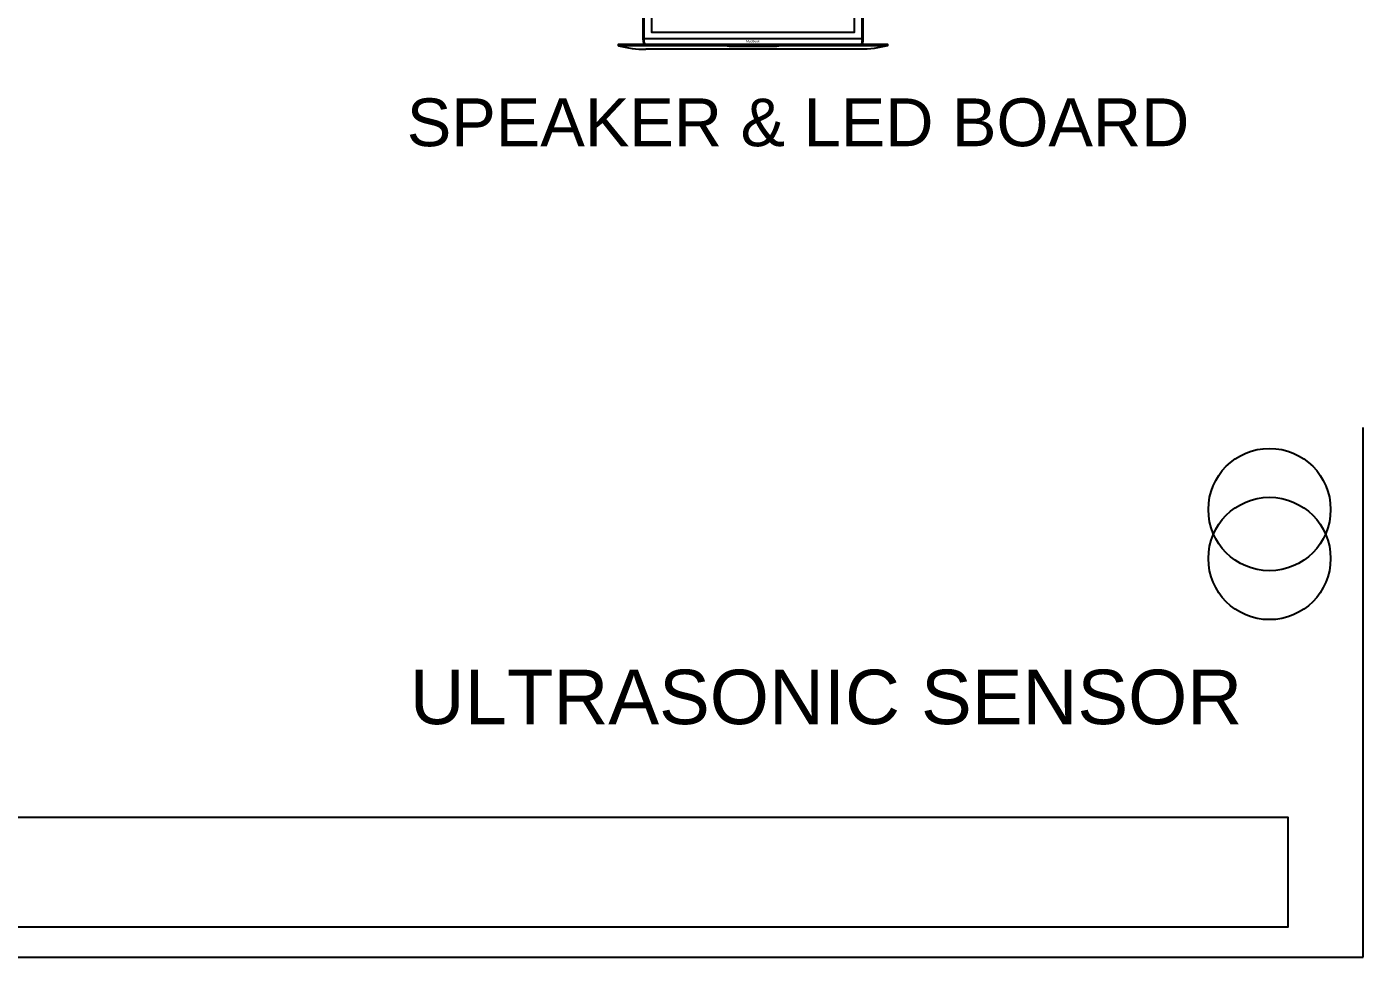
# Model space of a CAD drawing. Header units: inches. Extents: x -28 to 837, y -22 to 590.
# Drawn here: x 611.8 to 708.1, y 226 to 292.9 of the extents above; entities that cross this region are included whole.
import ezdxf

# ---------------------------------------------------------------- set-up
doc = ezdxf.new("R2010")
doc.units = ezdxf.units.IN
doc.header["$MEASUREMENT"] = 0
doc.layers.add('dwgmodels.com', color=250, linetype='Continuous')
doc.styles.get("Standard").update_dxf_attribs({"font": 'arial.ttf'})

# ---------------------------------------------------------------- blocks, each defined once
blk = doc.blocks.new('Garden')
for p, q in [((2812.82004, -246.3337), (2812.82004, -136.3337)), ((2812.82004, -136.3337), (2812.82004, -136.3337)), ((1999.82004, -246.3337), (2812.82004, -246.3337))]:
    blk.add_line(p, q)
blk = doc.blocks.new('macbook air_front_dwgmodels.com')
at = {"layer": 'dwgmodels.com', "color": 0}
for points in [[(-140.6, 11.9), (-140.6, 186.8, -0.414214), (-129.9, 197.5), (129.7, 197.5, -0.414214), (140.4, 186.8), (140.4, 12.2)], [(139.5, 12.2), (139.5, 186.8, 0.414214), (129.7, 196.5), (-129.9, 196.5, 0.414214), (-139.6, 186.8), (-139.6, 11.1)], [(-172, 4.5, 0.071573), (-137.3, 0, 476.324763)], [(-140.6, 11.9), (-140.4, 9.9, 0.03959), (-139.6, 6.5, 0.03959)], [(-139.6, 11.1), (-139.5, 9.6, 0.071557), (-138.6, 6.5, 0.660271)], [(-32.9, 6.5), (-32.9, 4.5, 0.038884), (-27.2, 3.9), (27, 3.9, 0.038884), (32.8, 4.5), (32.8, 6.5)], [(172, 4.5, -0.071603), (137.3, 0, -476.324763)], [(139.5, 12.2), (139.3, 10, -0.076966), (138.4, 6.5, 1.50638)], [(140.4, 12.2), (140.2, 10, -0.062873), (139.5, 6.5, -0.062873)]]:
    blk.add_lwpolyline(points, format="xyb", dxfattribs=at)
blk.add_lwpolyline([(-129.6, 183), (129.3, 183), (129.3, 21.2), (-129.6, 21.2)], close=True, dxfattribs=at)
for points in [[(-32.9, 4.5), (-172, 4.5), (-172, 6.5), (172, 6.5), (172, 4.5), (32.8, 4.5)], [(-139.6, 13.9), (139.5, 13.9)], [(137.3, 0), (-137.3, 0)]]:
    blk.add_lwpolyline(points, dxfattribs=at)
for radius in [0.987, 0.534]:
    blk.add_circle((-0.6, 189.7), radius, dxfattribs=at)
blk.add_text('MacBook', height=2.97, dxfattribs=at).set_placement((-8.8, 8.8))

msp = doc.modelspace()

# ---------------------------------------------------------------- linework, layer by layer
at = {"color": 5}
msp.add_lwpolyline([(457.908, 236.066), (702.623, 236.066), (702.623, 228.143), (457.908, 228.143)], close=True, dxfattribs=at)
for centre in [(701.308, 258.202), (701.308, 254.681)]:
    msp.add_circle(centre, 4.401, dxfattribs=at)

# ---------------------------------------------------------------- block references
at = {"xscale": 0.3465639121819872, "yscale": 0.3465639121819872, "zscale": 0.6931278243639744}
msp.add_blockref('Garden', (-266.765, 311.36), dxfattribs=at)
at = {"color": 18, "xscale": 0.0562843457054212, "yscale": 0.0562843457054212, "zscale": 0.0562843457054212}
msp.add_blockref('macbook air_front_dwgmodels.com', (664.132, 291.323), dxfattribs=at)

# ---------------------------------------------------------------- texts
at = {"color": 5}
msp.add_text('SPEAKER & LED BOARD', height=3.43913, dxfattribs=at).set_placement((639.205, 284.344))
at = {"color": 5, "insert": (639.421, 246.679), "char_height": 3.91884, "attachment_point": 1}
msp.add_mtext_dynamic_manual_height_columns('ULTRASONIC SENSOR', width=75.70342, gutter_width=19.594, heights=[20.322], dxfattribs=at)

doc.saveas('drawing.dxf')
